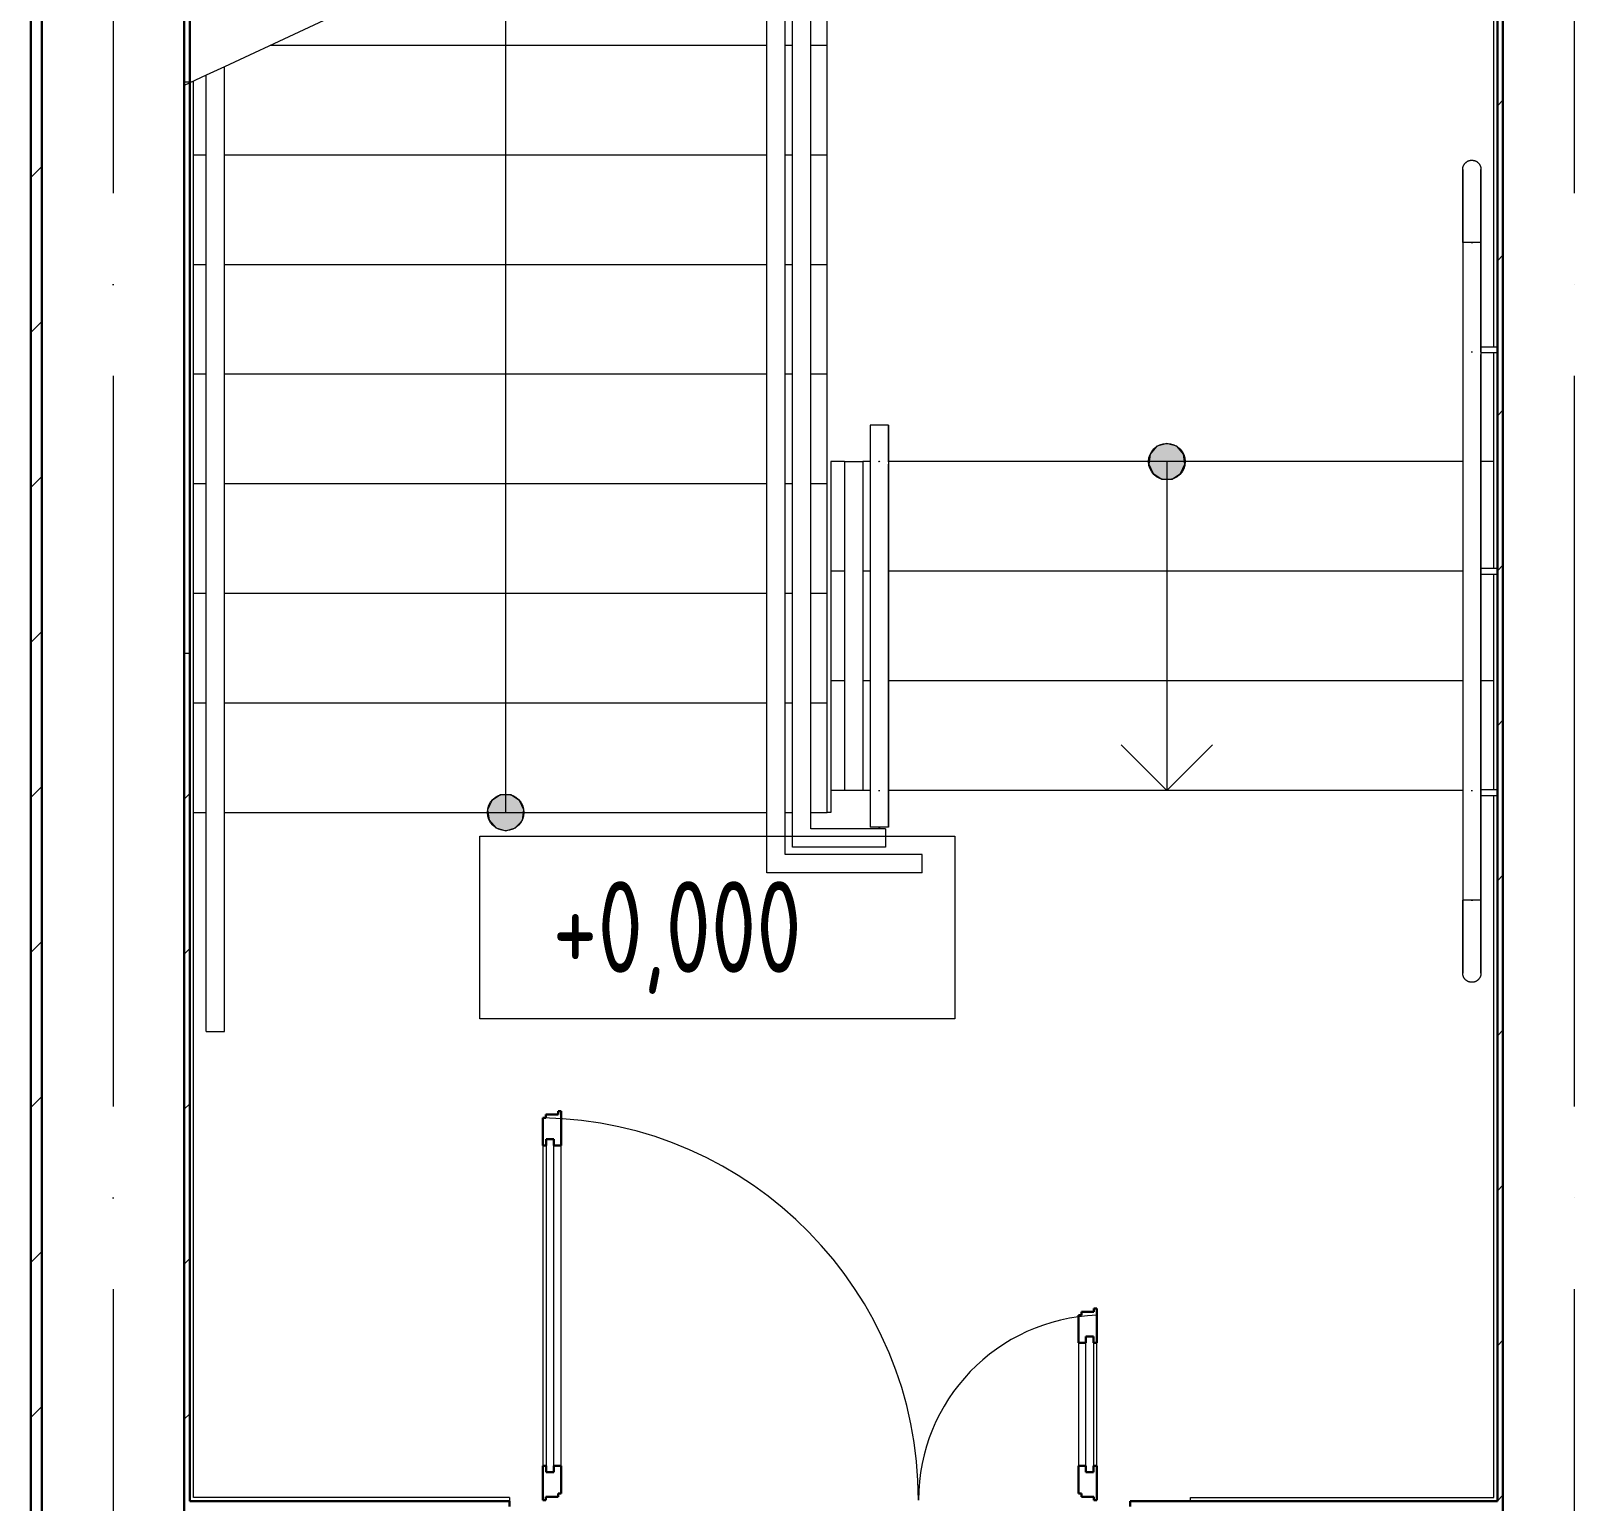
# Model space of a CAD drawing. Header units: millimetres. Extents: x -87434 to 499450, y -468665 to 122144.
# Drawn here: x -45683 to -41458, y -10724 to -6700 of the extents above; entities that cross this region are included whole.
import ezdxf

# ---------------------------------------------------------------- set-up
doc = ezdxf.new("R2010")
doc.units = ezdxf.units.MM
doc.linetypes.add('ADSK_Линия сетки', pattern=[25, 20, -2.5, 0, -2.5])
for name, color, linetype, lineweight in [('Аннотация', 7, 'Continuous', 18), ('Двери', 252, 'Continuous', 9), ('Лестницы', 252, 'Continuous', 9), ('Ограждение', 252, 'Continuous', 9), ('Оси', 252, 'Continuous', 9), ('Отметки', 7, 'Continuous', 9), ('Стены внутренние', 7, 'Continuous', 18), ('Стены наружные', 7, 'Continuous', 18), ('Стены штриховка', 252, 'Continuous', 9), ('Стрелки вверх', 252, 'Continuous', 18)]:
    doc.layers.add(name, color=color, linetype=linetype, lineweight=lineweight)
doc.layers.add('Двери открывание', color=7, linetype='Continuous', lineweight=9, true_color=0xc0c0c0)
doc.styles.add('GOST Common_3', font='', dxfattribs={"height": 3.5})
doc.styles.get('GOST Common_3').set_extended_font_data('GOST 2.304 type A')

# ---------------------------------------------------------------- blocks, each defined once
blk = doc.blocks.new('1 этаж')
at = {"layer": 'Стрелки вверх', "true_color": 0x636466}
h = blk.add_hatch(color=251, dxfattribs=at)
edge = h.paths.add_edge_path()
edge.add_arc((-42570.8, -7878.7), 50, 0, 360)
for points in [[(-42556.7, -7926.7), (-42533, -7911.5), (-42521.3, -7885.8), (-42525.3, -7858), (-42543.8, -7836.7), (-42570.8, -7828.7), (-42597.8, -7836.7), (-42616.3, -7858), (-42620.3, -7885.8), (-42608.6, -7911.5), (-42584.9, -7926.7)], [(-44380.8, -8888.7), (-44353.8, -8880.8), (-44335.3, -8859.5), (-44331.3, -8831.6), (-44343, -8806), (-44366.7, -8790.8), (-44394.9, -8790.8), (-44418.6, -8806), (-44430.3, -8831.6), (-44426.3, -8859.5), (-44407.8, -8880.8)]]:
    blk.add_hatch(color=251, dxfattribs=at).paths.add_polyline_path(points)
h = blk.add_hatch(color=251, dxfattribs=at)
edge = h.paths.add_edge_path()
edge.add_arc((-44380.8, -8838.7), 50, 0, 360)
at = {"layer": 'Аннотация', "color": 251, "lineweight": 20, "true_color": 0x636466}
for p, q in [((-44451.4, -9403.9), (-44451.4, -8903.9)), ((-44451.4, -8903.9), (-43151.4, -8903.9)), ((-43151.4, -8903.9), (-43151.4, -9403.9)), ((-43151.4, -9403.9), (-44451.4, -9403.9))]:
    blk.add_line(p, q, dxfattribs=at)
at = {"layer": 'Двери', "color": 251, "lineweight": 30, "true_color": 0x636466}
for p, q in [((-44270.8, -9674.7), (-44278.8, -9674.7)), ((-44278.8, -9674.7), (-44278.8, -9750.7)), ((-44236.8, -9665.7), (-44270.8, -9665.7)), ((-44270.8, -9665.7), (-44270.8, -9674.7)), ((-44228.8, -9656.7), (-44236.8, -9656.7)), ((-44236.8, -9656.7), (-44236.8, -9665.7)), ((-44228.8, -9750.7), (-44228.8, -9656.7)), ((-44269.8, -9750.7), (-44278.8, -9750.7)), ((-44269.8, -9732.7), (-44269.8, -9750.7)), ((-44248.8, -9732.7), (-44269.8, -9732.7)), ((-44248.8, -9750.7), (-44248.8, -9732.7)), ((-44228.8, -9750.7), (-44248.8, -9750.7)), ((-42804.8, -10214.7), (-42812.8, -10214.7)), ((-42812.8, -10214.7), (-42812.8, -10290.7)), ((-42770.8, -10205.7), (-42804.8, -10205.7)), ((-42804.8, -10205.7), (-42804.8, -10214.7)), ((-42762.8, -10196.7), (-42770.8, -10196.7)), ((-42770.8, -10196.7), (-42770.8, -10205.7)), ((-42762.8, -10290.7), (-42762.8, -10196.7)), ((-42812.8, -10290.7), (-42792.8, -10290.7)), ((-42792.8, -10290.7), (-42792.8, -10272.7)), ((-42792.8, -10272.7), (-42771.8, -10272.7)), ((-42771.8, -10272.7), (-42771.8, -10290.7)), ((-42771.8, -10290.7), (-42762.8, -10290.7)), ((-44278.8, -10626.7), (-44278.8, -10720.7)), ((-44269.8, -10626.7), (-44278.8, -10626.7)), ((-44269.8, -10644.7), (-44269.8, -10626.7)), ((-44248.8, -10644.7), (-44269.8, -10644.7)), ((-44248.8, -10626.7), (-44248.8, -10644.7)), ((-44228.8, -10626.7), (-44248.8, -10626.7)), ((-44228.8, -10702.7), (-44228.8, -10626.7)), ((-42812.8, -10626.7), (-42812.8, -10702.7)), ((-42812.8, -10626.7), (-42792.8, -10626.7)), ((-42792.8, -10626.7), (-42792.8, -10644.7)), ((-42792.8, -10644.7), (-42771.8, -10644.7)), ((-42771.8, -10626.7), (-42762.8, -10626.7)), ((-42771.8, -10644.7), (-42771.8, -10626.7)), ((-42762.8, -10720.7), (-42762.8, -10626.7)), ((-44278.8, -10720.7), (-44270.8, -10720.7)), ((-44270.8, -10720.7), (-44270.8, -10711.7)), ((-44270.8, -10711.7), (-44236.8, -10711.7)), ((-44236.8, -10711.7), (-44236.8, -10702.7)), ((-44236.8, -10702.7), (-44228.8, -10702.7)), ((-42812.8, -10702.7), (-42804.8, -10702.7)), ((-42804.8, -10702.7), (-42804.8, -10711.7)), ((-42804.8, -10711.7), (-42770.8, -10711.7)), ((-42770.8, -10711.7), (-42770.8, -10720.7)), ((-42770.8, -10720.7), (-42762.8, -10720.7))]:
    blk.add_line(p, q, dxfattribs=at)
at = {"layer": 'Двери', "color": 251, "true_color": 0x636466}
for p, q in [((-44278.8, -9750.7), (-44278.8, -10626.7)), ((-44269.8, -9732.7), (-44269.8, -10644.7)), ((-44248.8, -9732.7), (-44269.8, -9732.7)), ((-44248.8, -10644.7), (-44248.8, -9732.7)), ((-44228.8, -10626.7), (-44228.8, -9750.7)), ((-42812.8, -10290.7), (-42812.8, -10626.7)), ((-42792.8, -10644.7), (-42792.8, -10272.7)), ((-42792.8, -10272.7), (-42771.8, -10272.7)), ((-42771.8, -10272.7), (-42771.8, -10644.7)), ((-42762.8, -10626.7), (-42762.8, -10290.7)), ((-44269.8, -10644.7), (-44248.8, -10644.7)), ((-42771.8, -10644.7), (-42792.8, -10644.7))]:
    blk.add_line(p, q, dxfattribs=at)
at = {"layer": 'Двери открывание', "color": 251, "true_color": 0x636466}
for centre, radius, start, end in [((-44296.8, -10720.7), 1046, 0, 89.014), ((-42744.8, -10720.7), 506, 92.0386, 180)]:
    blk.add_arc(centre, radius, start, end, dxfattribs=at)
at = {"layer": 'Лестницы', "color": 251, "true_color": 0x636466}
for p, q in [((-43500.8, -6738.7), (-43500.8, -6438.7)), ((-44494.1, -6491.6), (-45150.8, -6797.8)), ((-45024.2, -6738.7), (-43665.8, -6738.7)), ((-45024.2, -6738.7), (-43665.8, -6738.7)), ((-43615.8, -6738.7), (-43595.8, -6738.7)), ((-43615.8, -6738.7), (-43595.8, -6738.7)), ((-43545.8, -6738.7), (-43500.8, -6738.7)), ((-43545.8, -6738.7), (-43500.8, -6738.7)), ((-43500.8, -7038.7), (-43500.8, -6738.7)), ((-45200.8, -6821.1), (-45260.8, -6849.1)), ((-45235.8, -7038.7), (-45200.8, -7038.7)), ((-45235.8, -7038.7), (-45200.8, -7038.7)), ((-45150.8, -7038.7), (-43665.8, -7038.7)), ((-45150.8, -7038.7), (-43665.8, -7038.7)), ((-43615.8, -7038.7), (-43595.8, -7038.7)), ((-43615.8, -7038.7), (-43595.8, -7038.7)), ((-43545.8, -7038.7), (-43500.8, -7038.7)), ((-43545.8, -7038.7), (-43500.8, -7038.7)), ((-43500.8, -7338.7), (-43500.8, -7038.7)), ((-45235.8, -7338.7), (-45200.8, -7338.7)), ((-45235.8, -7338.7), (-45200.8, -7338.7)), ((-45150.8, -7338.7), (-43665.8, -7338.7)), ((-45150.8, -7338.7), (-43665.8, -7338.7)), ((-43615.8, -7338.7), (-43595.8, -7338.7)), ((-43615.8, -7338.7), (-43595.8, -7338.7)), ((-43545.8, -7338.7), (-43500.8, -7338.7)), ((-43545.8, -7338.7), (-43500.8, -7338.7)), ((-43500.8, -7638.7), (-43500.8, -7338.7)), ((-45235.8, -7638.7), (-45200.8, -7638.7)), ((-45235.8, -7638.7), (-45200.8, -7638.7)), ((-45150.8, -7638.7), (-43665.8, -7638.7)), ((-45150.8, -7638.7), (-43665.8, -7638.7)), ((-43615.8, -7638.7), (-43595.8, -7638.7)), ((-43615.8, -7638.7), (-43595.8, -7638.7)), ((-43545.8, -7638.7), (-43500.8, -7638.7)), ((-43545.8, -7638.7), (-43500.8, -7638.7)), ((-43500.8, -7938.7), (-43500.8, -7638.7)), ((-43453.3, -7878.7), (-43490.8, -7878.7)), ((-43490.8, -7878.7), (-43490.8, -8178.7)), ((-43453.3, -7878.7), (-43490.8, -7878.7)), ((-43383.3, -7878.7), (-43403.3, -7878.7)), ((-43383.3, -7878.7), (-43403.3, -7878.7)), ((-41760.8, -7878.7), (-43333.3, -7878.7)), ((-41760.8, -7878.7), (-43333.3, -7878.7)), ((-41675.8, -7878.7), (-41710.8, -7878.7)), ((-41675.8, -7878.7), (-41710.8, -7878.7)), ((-45235.8, -7938.7), (-45200.8, -7938.7)), ((-45235.8, -7938.7), (-45200.8, -7938.7)), ((-45150.8, -7938.7), (-43665.8, -7938.7)), ((-45150.8, -7938.7), (-43665.8, -7938.7)), ((-43615.8, -7938.7), (-43595.8, -7938.7)), ((-43615.8, -7938.7), (-43595.8, -7938.7)), ((-43545.8, -7938.7), (-43500.8, -7938.7)), ((-43545.8, -7938.7), (-43500.8, -7938.7)), ((-43500.8, -8238.7), (-43500.8, -7938.7)), ((-43490.8, -8178.7), (-43490.8, -8478.7)), ((-43453.3, -8178.7), (-43490.8, -8178.7)), ((-43453.3, -8178.7), (-43490.8, -8178.7)), ((-43383.3, -8178.7), (-43403.3, -8178.7)), ((-43383.3, -8178.7), (-43403.3, -8178.7)), ((-41760.8, -8178.7), (-43333.3, -8178.7)), ((-41760.8, -8178.7), (-43333.3, -8178.7)), ((-45235.8, -8238.7), (-45200.8, -8238.7)), ((-45235.8, -8238.7), (-45200.8, -8238.7)), ((-45150.8, -8238.7), (-43665.8, -8238.7)), ((-45150.8, -8238.7), (-43665.8, -8238.7)), ((-43615.8, -8238.7), (-43595.8, -8238.7)), ((-43615.8, -8238.7), (-43595.8, -8238.7)), ((-43545.8, -8238.7), (-43500.8, -8238.7)), ((-43545.8, -8238.7), (-43500.8, -8238.7)), ((-43500.8, -8538.7), (-43500.8, -8238.7)), ((-43490.8, -8478.7), (-43490.8, -8778.7)), ((-43453.3, -8478.7), (-43490.8, -8478.7)), ((-43453.3, -8478.7), (-43490.8, -8478.7)), ((-43383.3, -8478.7), (-43403.3, -8478.7)), ((-43383.3, -8478.7), (-43403.3, -8478.7)), ((-41760.8, -8478.7), (-43333.3, -8478.7)), ((-41760.8, -8478.7), (-43333.3, -8478.7)), ((-41675.8, -8478.7), (-41710.8, -8478.7)), ((-41675.8, -8478.7), (-41710.8, -8478.7)), ((-45235.8, -8538.7), (-45200.8, -8538.7)), ((-45235.8, -8538.7), (-45200.8, -8538.7)), ((-45150.8, -8538.7), (-43665.8, -8538.7)), ((-45150.8, -8538.7), (-43665.8, -8538.7)), ((-43615.8, -8538.7), (-43595.8, -8538.7)), ((-43615.8, -8538.7), (-43595.8, -8538.7)), ((-43545.8, -8538.7), (-43500.8, -8538.7)), ((-43545.8, -8538.7), (-43500.8, -8538.7)), ((-43500.8, -8838.7), (-43500.8, -8538.7)), ((-43490.8, -8778.7), (-43490.8, -8838.7)), ((-43453.3, -8778.7), (-43490.8, -8778.7)), ((-43453.3, -8778.7), (-43490.8, -8778.7)), ((-43383.3, -8778.7), (-43403.3, -8778.7)), ((-43383.3, -8778.7), (-43403.3, -8778.7)), ((-41760.8, -8778.7), (-43333.3, -8778.7)), ((-41760.8, -8778.7), (-43333.3, -8778.7)), ((-45235.8, -8838.7), (-45200.8, -8838.7)), ((-45235.8, -8838.7), (-45200.8, -8838.7)), ((-45150.8, -8838.7), (-43665.8, -8838.7)), ((-45150.8, -8838.7), (-43665.8, -8838.7)), ((-43615.8, -8838.7), (-43595.8, -8838.7)), ((-43615.8, -8838.7), (-43595.8, -8838.7)), ((-43545.8, -8838.7), (-43500.8, -8838.7)), ((-43545.8, -8838.7), (-43500.8, -8838.7)), ((-43490.8, -8838.7), (-43500.8, -8838.7))]:
    blk.add_line(p, q, dxfattribs=at)
at = {"layer": 'Ограждение', "color": 251, "true_color": 0x636466}
for p, q in [((-41675.8, -7565.4), (-41675.8, -3568.7)), ((-43615.8, -8908.7), (-43615.8, -6082)), ((-43595.8, -8933.7), (-43595.8, -6072.7)), ((-43545.8, -8883.7), (-43545.8, -6049.4)), ((-43665.8, -8908.7), (-43665.8, -6105.3)), ((-45150.8, -6797.8), (-45200.8, -6821.1)), ((-45150.8, -9138.7), (-45150.8, -6797.8)), ((-45235.8, -6837.4), (-45245.8, -6842.1)), ((-45235.8, -9138.7), (-45235.8, -6837.4)), ((-45200.8, -9138.7), (-45200.8, -6821.1)), ((-41760.8, -7278.7), (-41760.8, -7579.3)), ((-41710.8, -7278.7), (-41760.8, -7278.7)), ((-41760.8, -7278.7), (-41760.8, -7578.7)), ((-41733.5, -7278.7), (-41738.1, -7278.7)), ((-41738.1, -7278.7), (-41735.8, -7278.7)), ((-41735.8, -7278.7), (-41733.5, -7278.7)), ((-41710.8, -7579.3), (-41710.8, -7278.7)), ((-41710.8, -7278.7), (-41710.8, -7578.7)), ((-41760.8, -7578.7), (-41760.8, -8778.7)), ((-41760.8, -7585.5), (-41760.8, -8785.5)), ((-41665.8, -7565.2), (-41710.8, -7565.2)), ((-41710.8, -7578.7), (-41710.8, -8778.7)), ((-41710.8, -7580.2), (-41665.8, -7580.2)), ((-41710.8, -8785.5), (-41710.8, -7585.5)), ((-41675.8, -8171.5), (-41675.8, -7579.9)), ((-43383.3, -7778.7), (-43383.3, -7879.3)), ((-43333.3, -7778.7), (-43383.3, -7778.7)), ((-43383.3, -7778.7), (-43383.3, -7878.7)), ((-43356, -7778.7), (-43360.6, -7778.7)), ((-43333.3, -7879.3), (-43333.3, -7778.7)), ((-43333.3, -7778.7), (-43333.3, -7878.7)), ((-43453.3, -7878.7), (-43403.3, -7878.7)), ((-43453.3, -7878.7), (-43453.3, -8778.7)), ((-43403.3, -7878.7), (-43403.3, -8778.7)), ((-43383.3, -7878.7), (-43383.3, -8778.7)), ((-43383.3, -7885.5), (-43383.3, -8785.5)), ((-43333.3, -7878.7), (-43333.3, -8778.7)), ((-43333.3, -8785.5), (-43333.3, -7885.5)), ((-41665.8, -8171.2), (-41710.8, -8171.2)), ((-41710.8, -8186.2), (-41665.8, -8186.2)), ((-41675.8, -8777.5), (-41675.8, -8186)), ((-43403.3, -8778.7), (-43453.3, -8778.7)), ((-43383.3, -8778.7), (-43383.3, -8878.7)), ((-43383.3, -8785.5), (-43383.3, -8878.7)), ((-43333.3, -8778.7), (-43333.3, -8878.7)), ((-43333.3, -8878.7), (-43333.3, -8785.5)), ((-41760.8, -8778.7), (-41760.8, -9078.7)), ((-41760.8, -8785.5), (-41760.8, -9078.7)), ((-41665.8, -8777.3), (-41710.8, -8777.3)), ((-41710.8, -8778.7), (-41710.8, -9078.7)), ((-41710.8, -9078.7), (-41710.8, -8785.5)), ((-41710.8, -8792.3), (-41665.8, -8792.3)), ((-41675.8, -10713.7), (-41675.8, -8792)), ((-43665.8, -9003.7), (-43665.8, -8908.7)), ((-43615.8, -8953.7), (-43615.8, -8908.7)), ((-43340.8, -8883.7), (-43545.8, -8883.7)), ((-43333.3, -8878.7), (-43383.3, -8878.7)), ((-43360.6, -8878.7), (-43356, -8878.7)), ((-43340.8, -8883.7), (-43340.8, -8933.7)), ((-43240.8, -8953.7), (-43615.8, -8953.7)), ((-43340.8, -8933.7), (-43595.8, -8933.7)), ((-43240.8, -9003.7), (-43240.8, -8953.7)), ((-43240.8, -9003.7), (-43665.8, -9003.7)), ((-41710.8, -9078.7), (-41760.8, -9078.7)), ((-41738.1, -9078.7), (-41733.5, -9078.7)), ((-41735.8, -9078.7), (-41738.1, -9078.7)), ((-41733.5, -9078.7), (-41735.8, -9078.7)), ((-45235.8, -10713.7), (-45235.8, -9138.7)), ((-45200.8, -9438.7), (-45200.8, -9138.7)), ((-45150.8, -9438.7), (-45150.8, -9138.7)), ((-45200.8, -9438.7), (-45150.8, -9438.7)), ((-44370.8, -10713.7), (-45235.8, -10713.7)), ((-44370.8, -10713.7), (-44370.8, -10723.7)), ((-42505.8, -10713.7), (-41675.8, -10713.7)), ((-42505.8, -10723.7), (-42505.8, -10713.7))]:
    blk.add_line(p, q, dxfattribs=at)
at = {"layer": 'Ограждение', "color": 251, "true_color": 0x636466, "flags": 128}
for points in [[(-41760.8, -7078.7), (-41760.8, -7077.7), (-41760.7, -7076.7), (-41760.6, -7075.7), (-41760.5, -7074.7), (-41760.3, -7073.8), (-41760.1, -7072.8), (-41759.8, -7071.8), (-41759.5, -7070.9), (-41759.2, -7069.9), (-41758.8, -7069), (-41758.4, -7068.1), (-41758, -7067.2), (-41757.5, -7066.3), (-41757, -7065.5), (-41756.4, -7064.6), (-41755.9, -7063.8), (-41755.2, -7063), (-41754.6, -7062.2), (-41753.9, -7061.5), (-41753.2, -7060.8), (-41752.5, -7060.1), (-41751.7, -7059.5), (-41750.9, -7058.8), (-41750.1, -7058.3), (-41749.3, -7057.7), (-41748.5, -7057.2), (-41747.6, -7056.7), (-41746.7, -7056.2), (-41745.8, -7055.8), (-41744.9, -7055.4), (-41743.9, -7055.1), (-41743, -7054.8), (-41742, -7054.5), (-41741, -7054.3), (-41740.1, -7054.1), (-41739.1, -7053.9), (-41738.1, -7053.8), (-41737.1, -7053.8), (-41736.1, -7053.7), (-41735.8, -7053.7)], [(-41735.8, -7053.7), (-41734.8, -7053.8), (-41733.8, -7053.8), (-41732.8, -7053.9), (-41731.8, -7054.1), (-41730.8, -7054.2), (-41729.9, -7054.4), (-41728.9, -7054.7), (-41727.9, -7055), (-41727, -7055.3), (-41726.1, -7055.7), (-41725.2, -7056.1), (-41724.3, -7056.6), (-41723.4, -7057), (-41722.5, -7057.5), (-41721.7, -7058.1), (-41720.9, -7058.7), (-41720.1, -7059.3), (-41719.3, -7059.9), (-41718.6, -7060.6), (-41717.9, -7061.3), (-41717.2, -7062), (-41716.5, -7062.8), (-41715.9, -7063.6), (-41715.3, -7064.4), (-41714.8, -7065.2), (-41714.2, -7066.1), (-41713.8, -7066.9), (-41713.3, -7067.8), (-41712.9, -7068.7), (-41712.5, -7069.7), (-41712.2, -7070.6), (-41711.9, -7071.6), (-41711.6, -7072.5), (-41711.4, -7073.5), (-41711.2, -7074.5), (-41711, -7075.5), (-41710.9, -7076.5), (-41710.8, -7077.5), (-41710.8, -7078.5), (-41710.8, -7078.7)], [(-41760.8, -7278.7), (-41760.8, -7270.7), (-41760.8, -7262.7), (-41760.8, -7254.8), (-41760.8, -7246.9), (-41760.8, -7239), (-41760.8, -7231.2), (-41760.8, -7223.5), (-41760.8, -7215.8), (-41760.8, -7208.3), (-41760.8, -7200.8), (-41760.8, -7193.5), (-41760.8, -7186.4), (-41760.8, -7179.4), (-41760.8, -7172.5), (-41760.8, -7165.8), (-41760.8, -7159.3), (-41760.8, -7153), (-41760.8, -7146.9), (-41760.8, -7140.9), (-41760.8, -7135.3), (-41760.8, -7129.8), (-41760.8, -7124.6), (-41760.8, -7119.6), (-41760.8, -7114.9), (-41760.8, -7110.4), (-41760.8, -7106.3), (-41760.8, -7102.3), (-41760.8, -7098.7), (-41760.8, -7095.4), (-41760.8, -7092.3), (-41760.8, -7089.6), (-41760.8, -7087.1), (-41760.8, -7085), (-41760.8, -7083.2), (-41760.8, -7081.6), (-41760.8, -7080.4), (-41760.8, -7079.6), (-41760.8, -7079), (-41760.8, -7078.7), (-41760.8, -7078.7)], [(-41760.8, -7078.7), (-41760.8, -7078.9), (-41760.8, -7079.4), (-41760.8, -7080.2), (-41760.8, -7081.3), (-41760.8, -7082.7), (-41760.8, -7084.5), (-41760.8, -7086.5), (-41760.8, -7088.9), (-41760.8, -7091.6), (-41760.8, -7094.5), (-41760.8, -7097.8), (-41760.8, -7101.3), (-41760.8, -7105.2), (-41760.8, -7109.3), (-41760.8, -7113.7), (-41760.8, -7118.3), (-41760.8, -7123.2), (-41760.8, -7128.4), (-41760.8, -7133.8), (-41760.8, -7139.4), (-41760.8, -7145.2), (-41760.8, -7151.3), (-41760.8, -7157.6), (-41760.8, -7164), (-41760.8, -7170.7), (-41760.8, -7177.5), (-41760.8, -7184.5), (-41760.8, -7191.6), (-41760.8, -7198.9), (-41760.8, -7206.3), (-41760.8, -7213.8), (-41760.8, -7221.4), (-41760.8, -7229.1), (-41760.8, -7236.9), (-41760.8, -7244.7), (-41760.8, -7252.6), (-41760.8, -7260.6), (-41760.8, -7268.6), (-41760.8, -7276.6), (-41760.8, -7278.7)], [(-41710.8, -7278.7), (-41710.8, -7270.7), (-41710.8, -7262.7), (-41710.8, -7254.8), (-41710.8, -7246.9), (-41710.8, -7239), (-41710.8, -7231.2), (-41710.8, -7223.5), (-41710.8, -7215.8), (-41710.8, -7208.3), (-41710.8, -7200.8), (-41710.8, -7193.5), (-41710.8, -7186.4), (-41710.8, -7179.4), (-41710.8, -7172.5), (-41710.8, -7165.8), (-41710.8, -7159.3), (-41710.8, -7153), (-41710.8, -7146.9), (-41710.8, -7140.9), (-41710.8, -7135.3), (-41710.8, -7129.8), (-41710.8, -7124.6), (-41710.8, -7119.6), (-41710.8, -7114.9), (-41710.8, -7110.4), (-41710.8, -7106.3), (-41710.8, -7102.3), (-41710.8, -7098.7), (-41710.8, -7095.4), (-41710.8, -7092.3), (-41710.8, -7089.6), (-41710.8, -7087.1), (-41710.8, -7085), (-41710.8, -7083.2), (-41710.8, -7081.6), (-41710.8, -7080.4), (-41710.8, -7079.6), (-41710.8, -7079), (-41710.8, -7078.7), (-41710.8, -7078.7)], [(-41710.8, -7078.7), (-41710.8, -7078.9), (-41710.8, -7079.4), (-41710.8, -7080.2), (-41710.8, -7081.3), (-41710.8, -7082.7), (-41710.8, -7084.5), (-41710.8, -7086.5), (-41710.8, -7088.9), (-41710.8, -7091.6), (-41710.8, -7094.5), (-41710.8, -7097.8), (-41710.8, -7101.3), (-41710.8, -7105.2), (-41710.8, -7109.3), (-41710.8, -7113.7), (-41710.8, -7118.3), (-41710.8, -7123.2), (-41710.8, -7128.4), (-41710.8, -7133.8), (-41710.8, -7139.4), (-41710.8, -7145.2), (-41710.8, -7151.3), (-41710.8, -7157.6), (-41710.8, -7164), (-41710.8, -7170.7), (-41710.8, -7177.5), (-41710.8, -7184.5), (-41710.8, -7191.6), (-41710.8, -7198.9), (-41710.8, -7206.3), (-41710.8, -7213.8), (-41710.8, -7221.4), (-41710.8, -7229.1), (-41710.8, -7236.9), (-41710.8, -7244.7), (-41710.8, -7252.6), (-41710.8, -7260.6), (-41710.8, -7268.6), (-41710.8, -7276.6), (-41710.8, -7278.7)], [(-41760.8, -9078.7), (-41760.8, -9086.7), (-41760.8, -9094.7), (-41760.8, -9102.7), (-41760.8, -9110.6), (-41760.8, -9118.5), (-41760.8, -9126.3), (-41760.8, -9134), (-41760.8, -9141.6), (-41760.8, -9149.2), (-41760.8, -9156.6), (-41760.8, -9163.9), (-41760.8, -9171.1), (-41760.8, -9178.1), (-41760.8, -9185), (-41760.8, -9191.7), (-41760.8, -9198.2), (-41760.8, -9204.5), (-41760.8, -9210.6), (-41760.8, -9216.5), (-41760.8, -9222.2), (-41760.8, -9227.7), (-41760.8, -9232.9), (-41760.8, -9237.9), (-41760.8, -9242.6), (-41760.8, -9247), (-41760.8, -9251.2), (-41760.8, -9255.1), (-41760.8, -9258.8), (-41760.8, -9262.1), (-41760.8, -9265.1), (-41760.8, -9267.9), (-41760.8, -9270.3), (-41760.8, -9272.5), (-41760.8, -9274.3), (-41760.8, -9275.8), (-41760.8, -9277), (-41760.8, -9277.9), (-41760.8, -9278.5), (-41760.8, -9278.7), (-41760.8, -9278.7)], [(-41760.8, -9278.7), (-41760.8, -9278.6), (-41760.8, -9278.1), (-41760.8, -9277.3), (-41760.8, -9276.2), (-41760.8, -9274.7), (-41760.8, -9273), (-41760.8, -9270.9), (-41760.8, -9268.6), (-41760.8, -9265.9), (-41760.8, -9262.9), (-41760.8, -9259.7), (-41760.8, -9256.1), (-41760.8, -9252.3), (-41760.8, -9248.2), (-41760.8, -9243.8), (-41760.8, -9239.2), (-41760.8, -9234.2), (-41760.8, -9229.1), (-41760.8, -9223.7), (-41760.8, -9218.1), (-41760.8, -9212.2), (-41760.8, -9206.2), (-41760.8, -9199.9), (-41760.8, -9193.4), (-41760.8, -9186.8), (-41760.8, -9180), (-41760.8, -9173), (-41760.8, -9165.9), (-41760.8, -9158.6), (-41760.8, -9151.2), (-41760.8, -9143.7), (-41760.8, -9136.1), (-41760.8, -9128.4), (-41760.8, -9120.6), (-41760.8, -9112.7), (-41760.8, -9104.8), (-41760.8, -9096.9), (-41760.8, -9088.9), (-41760.8, -9080.9), (-41760.8, -9078.7)], [(-41710.8, -9078.7), (-41710.8, -9086.7), (-41710.8, -9094.7), (-41710.8, -9102.7), (-41710.8, -9110.6), (-41710.8, -9118.5), (-41710.8, -9126.3), (-41710.8, -9134), (-41710.8, -9141.6), (-41710.8, -9149.2), (-41710.8, -9156.6), (-41710.8, -9163.9), (-41710.8, -9171.1), (-41710.8, -9178.1), (-41710.8, -9185), (-41710.8, -9191.7), (-41710.8, -9198.2), (-41710.8, -9204.5), (-41710.8, -9210.6), (-41710.8, -9216.5), (-41710.8, -9222.2), (-41710.8, -9227.7), (-41710.8, -9232.9), (-41710.8, -9237.9), (-41710.8, -9242.6), (-41710.8, -9247), (-41710.8, -9251.2), (-41710.8, -9255.1), (-41710.8, -9258.8), (-41710.8, -9262.1), (-41710.8, -9265.1), (-41710.8, -9267.9), (-41710.8, -9270.3), (-41710.8, -9272.5), (-41710.8, -9274.3), (-41710.8, -9275.8), (-41710.8, -9277), (-41710.8, -9277.9), (-41710.8, -9278.5), (-41710.8, -9278.7), (-41710.8, -9278.7)], [(-41710.8, -9278.7), (-41710.8, -9278.6), (-41710.8, -9278.1), (-41710.8, -9277.3), (-41710.8, -9276.2), (-41710.8, -9274.7), (-41710.8, -9273), (-41710.8, -9270.9), (-41710.8, -9268.6), (-41710.8, -9265.9), (-41710.8, -9262.9), (-41710.8, -9259.7), (-41710.8, -9256.1), (-41710.8, -9252.3), (-41710.8, -9248.2), (-41710.8, -9243.8), (-41710.8, -9239.2), (-41710.8, -9234.2), (-41710.8, -9229.1), (-41710.8, -9223.7), (-41710.8, -9218.1), (-41710.8, -9212.2), (-41710.8, -9206.2), (-41710.8, -9199.9), (-41710.8, -9193.4), (-41710.8, -9186.8), (-41710.8, -9180), (-41710.8, -9173), (-41710.8, -9165.9), (-41710.8, -9158.6), (-41710.8, -9151.2), (-41710.8, -9143.7), (-41710.8, -9136.1), (-41710.8, -9128.4), (-41710.8, -9120.6), (-41710.8, -9112.7), (-41710.8, -9104.8), (-41710.8, -9096.9), (-41710.8, -9088.9), (-41710.8, -9080.9), (-41710.8, -9078.7)], [(-41735.8, -9303.7), (-41736.8, -9303.7), (-41737.8, -9303.7), (-41738.8, -9303.6), (-41739.8, -9303.4), (-41740.8, -9303.2), (-41741.7, -9303), (-41742.7, -9302.8), (-41743.7, -9302.5), (-41744.6, -9302.1), (-41745.5, -9301.8), (-41746.5, -9301.3), (-41747.3, -9300.9), (-41748.2, -9300.4), (-41749.1, -9299.9), (-41749.9, -9299.4), (-41750.7, -9298.8), (-41751.5, -9298.2), (-41752.3, -9297.5), (-41753, -9296.9), (-41753.7, -9296.1), (-41754.4, -9295.4), (-41755.1, -9294.7), (-41755.7, -9293.9), (-41756.3, -9293.1), (-41756.8, -9292.2), (-41757.4, -9291.4), (-41757.9, -9290.5), (-41758.3, -9289.6), (-41758.7, -9288.7), (-41759.1, -9287.8), (-41759.4, -9286.9), (-41759.8, -9285.9), (-41760, -9284.9), (-41760.2, -9284), (-41760.4, -9283), (-41760.6, -9282), (-41760.7, -9281), (-41760.8, -9280), (-41760.8, -9279), (-41760.8, -9278.7)], [(-41710.8, -9278.7), (-41710.8, -9279.7), (-41710.9, -9280.7), (-41711, -9281.7), (-41711.1, -9282.7), (-41711.3, -9283.7), (-41711.5, -9284.7), (-41711.8, -9285.6), (-41712.1, -9286.6), (-41712.4, -9287.5), (-41712.8, -9288.5), (-41713.2, -9289.4), (-41713.6, -9290.3), (-41714.1, -9291.2), (-41714.6, -9292), (-41715.2, -9292.8), (-41715.7, -9293.7), (-41716.4, -9294.5), (-41717, -9295.2), (-41717.7, -9296), (-41718.4, -9296.7), (-41719.1, -9297.3), (-41719.9, -9298), (-41720.7, -9298.6), (-41721.5, -9299.2), (-41722.3, -9299.8), (-41723.1, -9300.3), (-41724, -9300.8), (-41724.9, -9301.2), (-41725.8, -9301.7), (-41726.7, -9302), (-41727.7, -9302.4), (-41728.6, -9302.7), (-41729.6, -9302.9), (-41730.6, -9303.2), (-41731.6, -9303.4), (-41732.5, -9303.5), (-41733.5, -9303.6), (-41734.5, -9303.7), (-41735.5, -9303.7), (-41735.8, -9303.7)]]:
    blk.add_lwpolyline(points, dxfattribs=at)
at = {"layer": 'Ограждение', "color": 251, "true_color": 0x636466}
for points in [[(-41733.8, -7578.8), (-41734.5, -7578.7), (-41735.8, -7578.7), (-41737.1, -7578.7), (-41737.8, -7578.8)], [(-43356.3, -7878.8), (-43357, -7878.7), (-43358.3, -7878.7), (-43359.6, -7878.7), (-43360.3, -7878.8)], [(-43360.3, -8778.8), (-43359.6, -8778.7), (-43358.3, -8778.7), (-43357, -8778.7), (-43356.3, -8778.8)], [(-41737.8, -8778.8), (-41737.1, -8778.7), (-41735.8, -8778.7), (-41734.5, -8778.7), (-41733.8, -8778.8)]]:
    blk.add_open_spline(points, degree=3, dxfattribs=at)
at = {"layer": 'Оси', "color": 251, "linetype": 'ADSK_Линия сетки', "ltscale": 100, "true_color": 0x636466}
for p, q in [((-45455.8, -2643.7), (-45455.8, -33769.9)), ((-41455.8, -2643.7), (-41455.8, -33769.9))]:
    blk.add_line(p, q, dxfattribs=at)
at = {"layer": 'Стены внутренние', "color": 251, "lineweight": 30, "true_color": 0x636466}
blk.add_line((-45650.8, -5343.7), (-45650.8, -11348.7), dxfattribs=at)
at = {"layer": 'Стены наружные', "color": 251, "lineweight": 30, "true_color": 0x636466}
for p, q in [((-45260.8, -3543.7), (-45260.8, -10858.7)), ((-41650.8, -10858.7), (-41650.8, -3543.7)), ((-45245.8, -10723.7), (-45245.8, -3558.7)), ((-41665.8, -3558.7), (-41665.8, -10723.7)), ((-45680.8, -5373.7), (-45680.8, -11318.7)), ((-44370.8, -10723.7), (-45245.8, -10723.7)), ((-44370.8, -10738.7), (-44370.8, -10723.7)), ((-41665.8, -10723.7), (-42670.8, -10723.7)), ((-42670.8, -10723.7), (-42670.8, -10738.7))]:
    blk.add_line(p, q, dxfattribs=at)
at = {"layer": 'Стены наружные', "color": 251, "linetype": 'Continuous', "lineweight": 9, "true_color": 0x636466}
for p, q in [((-41665.8, -6904.4), (-41650.8, -6889.4)), ((-45680.8, -7101), (-45650.8, -7071)), ((-41665.8, -7328.7), (-41650.8, -7313.7)), ((-45680.8, -7525.3), (-45650.8, -7495.3)), ((-41665.8, -7752.9), (-41650.8, -7737.9)), ((-45680.8, -7949.5), (-45650.8, -7919.5)), ((-41665.8, -8177.2), (-41650.8, -8162.2)), ((-45680.8, -8373.8), (-45650.8, -8343.8)), ((-41665.8, -8601.4), (-41650.8, -8586.4)), ((-45680.8, -8798.1), (-45650.8, -8768.1)), ((-45260.8, -8802.3), (-45245.8, -8787.3)), ((-41665.8, -9025.7), (-41650.8, -9010.7)), ((-45680.8, -9222.3), (-45650.8, -9192.3)), ((-45260.8, -9226.6), (-45245.8, -9211.6)), ((-41665.8, -9450), (-41650.8, -9435)), ((-45680.8, -9646.6), (-45650.8, -9616.6)), ((-45260.8, -9650.9), (-45245.8, -9635.9)), ((-41665.8, -9874.2), (-41650.8, -9859.2)), ((-45680.8, -10070.9), (-45650.8, -10040.9)), ((-45260.8, -10075.1), (-45245.8, -10060.1)), ((-41665.8, -10298.5), (-41650.8, -10283.5)), ((-45680.8, -10495.1), (-45650.8, -10465.1)), ((-45260.8, -10499.4), (-45245.8, -10484.4)), ((-41665.8, -10722.8), (-41650.8, -10707.8))]:
    blk.add_line(p, q, dxfattribs=at)
at = {"layer": 'Стены штриховка', "color": 251, "true_color": 0x636466}
for p, q in [((-45260.8, -6838.7), (-45245.8, -6838.7)), ((-45245.8, -8404), (-45260.8, -8404))]:
    blk.add_line(p, q, dxfattribs=at)
at = {"layer": 'Стрелки вверх', "color": 251, "true_color": 0x636466}
for p, q in [((-44380.8, -6738.7), (-44380.8, -6538.7)), ((-44380.8, -7038.7), (-44380.8, -6738.7)), ((-44380.8, -7338.7), (-44380.8, -7038.7)), ((-44380.8, -7638.7), (-44380.8, -7338.7)), ((-44380.8, -7938.7), (-44380.8, -7638.7)), ((-42616.3, -7858), (-42620.3, -7885.8)), ((-42597.8, -7836.7), (-42616.3, -7858)), ((-42570.8, -7828.7), (-42597.8, -7836.7)), ((-42543.8, -7836.7), (-42570.8, -7828.7)), ((-42525.3, -7858), (-42543.8, -7836.7)), ((-42521.3, -7885.8), (-42525.3, -7858)), ((-42620.3, -7885.8), (-42608.6, -7911.5)), ((-42570.8, -7878.7), (-42570.8, -8178.7)), ((-42533, -7911.5), (-42521.3, -7885.8)), ((-44380.8, -8238.7), (-44380.8, -7938.7)), ((-42608.6, -7911.5), (-42584.9, -7926.7)), ((-42584.9, -7926.7), (-42556.7, -7926.7)), ((-42556.7, -7926.7), (-42533, -7911.5)), ((-42570.8, -8178.7), (-42570.8, -8478.7)), ((-44380.8, -8538.7), (-44380.8, -8238.7)), ((-42570.8, -8478.7), (-42570.8, -8778.7)), ((-44380.8, -8838.7), (-44380.8, -8538.7)), ((-42570.8, -8778.7), (-42695.8, -8653.7)), ((-42570.8, -8778.7), (-42445.8, -8653.7)), ((-44418.6, -8806), (-44430.3, -8831.6)), ((-44394.9, -8790.8), (-44418.6, -8806)), ((-44366.7, -8790.8), (-44394.9, -8790.8)), ((-44343, -8806), (-44366.7, -8790.8)), ((-44331.3, -8831.6), (-44343, -8806)), ((-44430.3, -8831.6), (-44426.3, -8859.5)), ((-44426.3, -8859.5), (-44407.8, -8880.8)), ((-44353.8, -8880.8), (-44335.3, -8859.5)), ((-44335.3, -8859.5), (-44331.3, -8831.6)), ((-44407.8, -8880.8), (-44380.8, -8888.7)), ((-44380.8, -8888.7), (-44353.8, -8880.8))]:
    blk.add_line(p, q, dxfattribs=at)
for centre in [(-42570.8, -7878.7), (-44380.8, -8838.7)]:
    blk.add_circle(centre, 50, dxfattribs=at)
at = {"layer": 'Отметки', "color": 251, "true_color": 0x636466, "style": 'GOST Common_3', "width": 0.9}
blk.add_text('+0,000', height=250, dxfattribs=at).set_placement((-44252.6, -9277.2))

msp = doc.modelspace()

# ---------------------------------------------------------------- block references
msp.add_blockref('1 этаж', (-2, 0))

doc.saveas('drawing.dxf')
